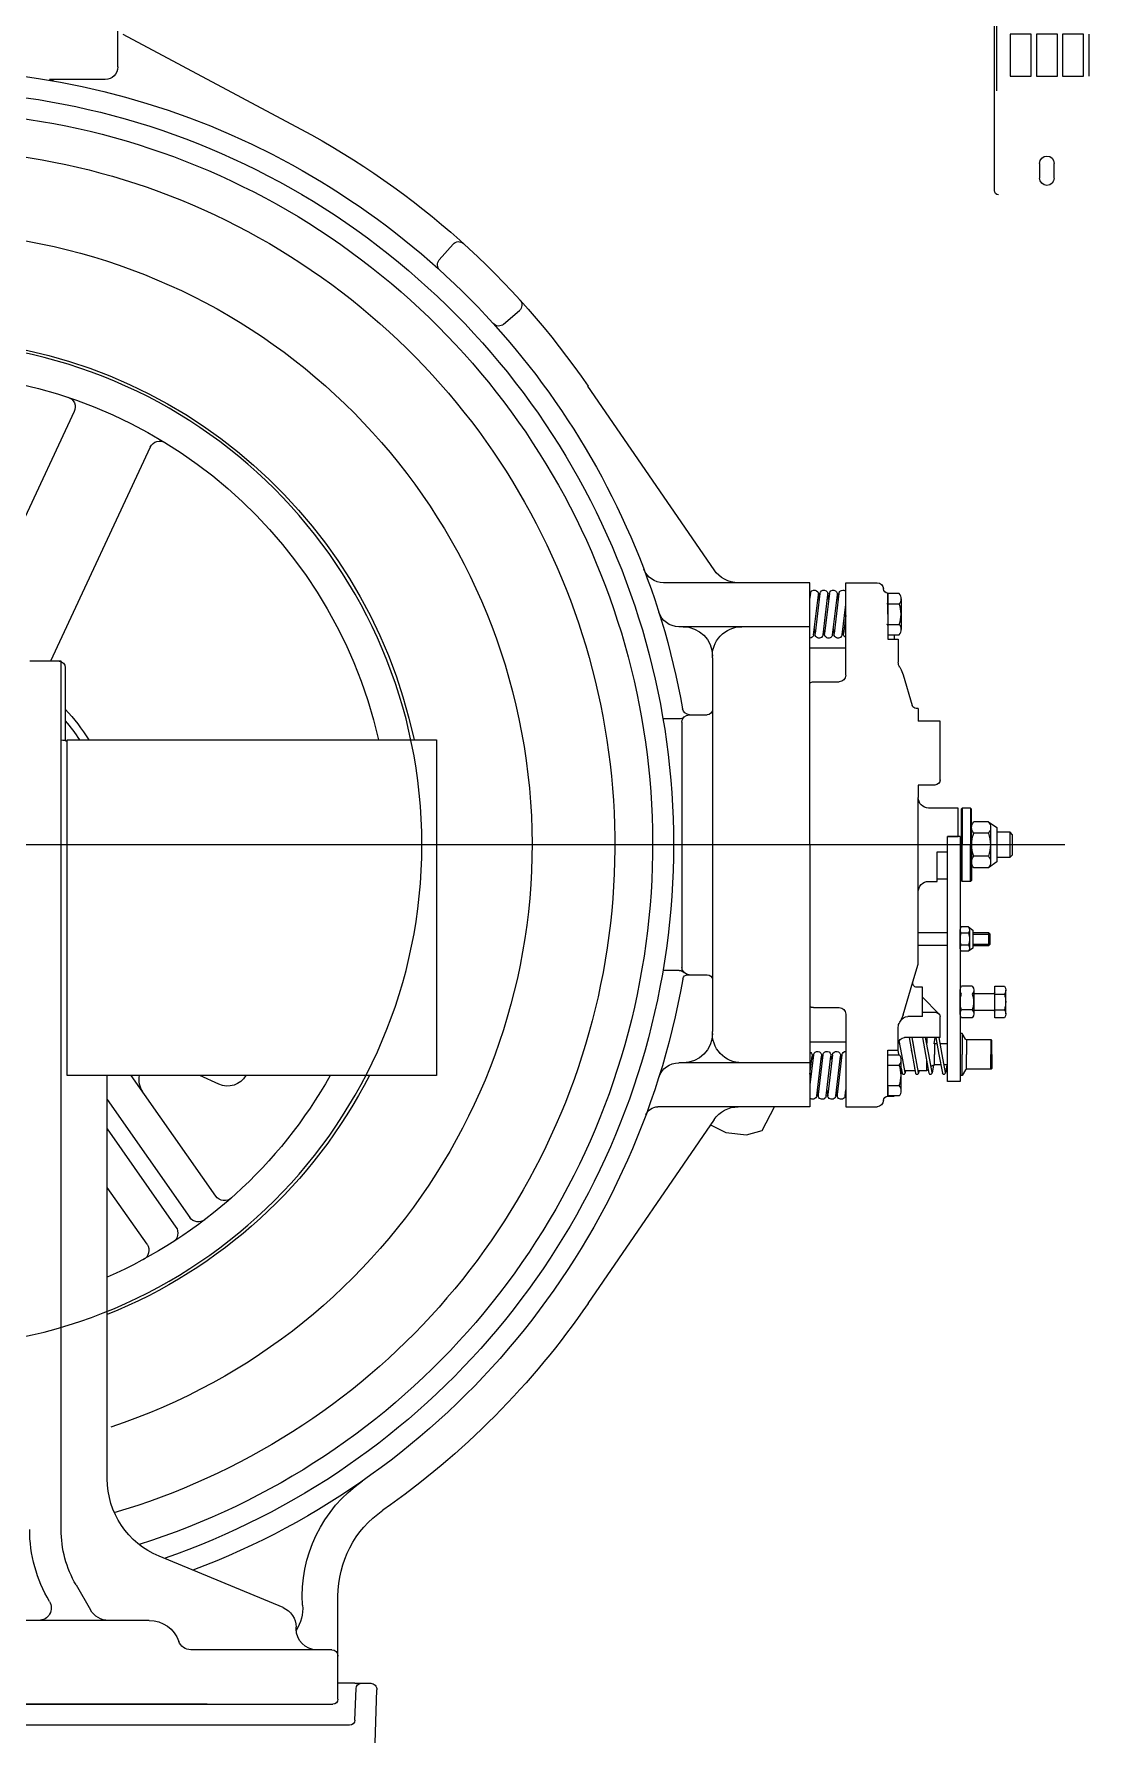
# Model space of a CAD drawing. Extents: x -678900 to 2378000, y 0 to 1840591.
# Drawn here: x -148453 to -147950, y 694482 to 695297 of the extents above; entities that cross this region are included whole.
import ezdxf

# ---------------------------------------------------------------- set-up
doc = ezdxf.new("R2010")
doc.units = 0
doc.header["$LTSCALE"] = 1000
doc.header["$MEASUREMENT"] = 0
doc.linetypes.add('DASH', pattern=[0.35, 0.25, -0.1])
for name, color, linetype in [('AE-ELEV-4', 251, 'CONTINUOUS'), ('AE-HDWR-COVR', 8, 'CONTINUOUS'), ('C-XREF-INT', 7, 'CONTINUOUS')]:
    doc.layers.add(name, color=color, linetype=linetype)

# ---------------------------------------------------------------- blocks, each defined once
blk = doc.blocks.new('冲顶')
at = {"layer": 'AE-ELEV-4', "linetype": 'Continuous'}
for p, q in [((1333336.42, 857951.89), (1333336.42, 858497.89)), ((1333335.42, 858447.46), (1333335.42, 857999.46)), ((1333291.42, 858026.46), (1333291.42, 858006.46)), ((1333293.92, 858026.46), (1333303.92, 858026.46)), ((1333293.92, 858006.46), (1333293.92, 858026.46)), ((1333303.92, 858026.46), (1333303.92, 858006.46)), ((1333306.42, 858026.46), (1333316.42, 858026.46)), ((1333306.42, 858006.46), (1333306.42, 858026.46)), ((1333316.42, 858026.46), (1333316.42, 858006.46)), ((1333318.92, 858026.46), (1333328.92, 858026.46)), ((1333318.92, 858006.46), (1333318.92, 858026.46)), ((1333328.92, 858026.46), (1333328.92, 858006.46)), ((1333303.92, 858006.46), (1333293.92, 858006.46)), ((1333316.42, 858006.46), (1333306.42, 858006.46)), ((1333328.92, 858006.46), (1333318.92, 858006.46)), ((1333307.92, 857957.89), (1333307.92, 857964.89)), ((1333314.92, 857964.89), (1333314.92, 857957.89))]:
    blk.add_line(p, q, dxfattribs=at)
at = {"layer": 'AE-ELEV-4', "ltscale": 0.25}
for p, q in [((1333754.42, 858010.89), (1333754.42, 858027.89)), ((1333752, 858026.6), (1333667.1, 857981.25)), ((1333760.42, 858004.89), (1333786.92, 858004.89)), ((1333786.92, 858004.89), (1333786.74, 858004.8)), ((1333601.13, 857918.84), (1333594.57, 857926.38)), ((1333570.48, 857888.18), (1333562.93, 857894.74)), ((1333470.1, 857770.98), (1333530.21, 857858.68)), ((1333775.16, 857846.5), (1333800.79, 857791.5)), ((1333738.9, 857829.59), (1333786.56, 857727.39)), ((1333381.8, 857759.7), (1333387.28, 857759.7)), ((1333387.28, 857759.89), (1333384.28, 857759.84)), ((1333384.28, 857759.84), (1333384.28, 857759.7)), ((1333387.28, 857755.39), (1333387.28, 857759.89)), ((1333387.28, 857759.7), (1333387.28, 857740.07)), ((1333407.33, 857764.89), (1333392.33, 857764.89)), ((1333407.33, 857755.39), (1333407.33, 857764.89)), ((1333410.62, 857759.7), (1333412.88, 857740.7)), ((1333410.96, 857756.8), (1333411.31, 857759.7)), ((1333413.57, 857740.08), (1333411.31, 857759.08)), ((1333413.57, 857740.08), (1333411.31, 857759.08)), ((1333415.14, 857759.7), (1333417.4, 857740.7)), ((1333415.49, 857756.8), (1333415.83, 857759.7)), ((1333418.09, 857740.08), (1333415.83, 857759.08)), ((1333418.09, 857740.08), (1333415.83, 857759.08)), ((1333419.67, 857759.7), (1333421.93, 857740.7)), ((1333420.01, 857756.8), (1333420.36, 857759.7)), ((1333422.62, 857740.08), (1333420.36, 857759.08)), ((1333424.19, 857759.7), (1333424.53, 857756.8)), ((1333424.42, 857764.89), (1333458.55, 857764.89)), ((1333424.42, 857639.89), (1333424.42, 857764.89)), ((1333458.55, 857764.89), (1333494.21, 857764.89)), ((1333380.88, 857757.25), (1333380.88, 857742.53)), ((1333387.28, 857754.8), (1333381.8, 857754.8)), ((1333387.28, 857749.89), (1333387.28, 857755.39)), ((1333407.33, 857744.39), (1333407.33, 857755.39)), ((1333409.05, 857740.08), (1333407.33, 857754.47)), ((1333409.05, 857740.08), (1333407.33, 857754.47)), ((1333387.28, 857744.98), (1333381.8, 857744.98)), ((1333387.28, 857749.89), (1333387.28, 857744.39)), ((1333387.28, 857744.39), (1333387.28, 857737.89)), ((1333407.33, 857749.29), (1333408.36, 857740.7)), ((1333407.33, 857733.89), (1333407.33, 857744.39)), ((1333407.33, 857720.7), (1333407.33, 857744.39)), ((1333408.36, 857740.08), (1333408.7, 857742.98)), ((1333412.88, 857740.08), (1333413.23, 857742.98)), ((1333417.4, 857740.08), (1333417.75, 857742.98)), ((1333421.93, 857740.08), (1333422.27, 857742.98)), ((1333424.42, 857743.89), (1333486.93, 857743.89)), ((1333387.28, 857740.07), (1333381.8, 857740.07)), ((1333382.28, 857737.89), (1333382.28, 857726.9)), ((1333387.28, 857737.89), (1333382.28, 857737.89)), ((1333384.28, 857740.07), (1333384.28, 857737.84)), ((1333424.42, 857733.89), (1333407.33, 857733.89)), ((1333470.88, 857728.97), (1333470.88, 857550.81)), ((1333781.42, 857685.89), (1333781.42, 857727.39)), ((1333781.42, 857727.39), (1333796.42, 857727.39)), ((1333380.01, 857720.99), (1333375.61, 857706.32)), ((1333381.55, 857724.6), (1333381.26, 857723.99)), ((1333422.68, 857717.6), (1333410.43, 857717.6)), ((1333779.42, 857724.39), (1333779.42, 857689.55)), ((1333779.42, 857709.89), (1333779.42, 857689.55)), ((1333779.42, 857709.89), (1333779.42, 857689.55)), ((1333372.78, 857704.89), (1333373.7, 857704.89)), ((1333372.78, 857704.89), (1333372.78, 857699.26)), ((1333372.78, 857702.14), (1333372.78, 857698.77)), ((1333481.92, 857701.89), (1333473.38, 857701.89)), ((1333362.28, 857698.77), (1333372.78, 857698.77)), ((1333362.28, 857670.19), (1333362.28, 857698.77)), ((1333485.42, 857698.39), (1333485.42, 857579.6)), ((1333486.82, 857699.89), (1333494.46, 857699.89)), ((1333602.42, 857689.89), (1333602.42, 857529.89)), ((1333604.42, 857689.89), (1333602.42, 857689.89)), ((1333778.56, 857689.89), (1333604.42, 857689.89)), ((1333778.56, 857529.89), (1333778.56, 857689.89)), ((1333781.42, 857313.29), (1333781.42, 857685.89)), ((1333364.78, 857668.35), (1333372.78, 857668.35)), ((1333372.78, 857668.35), (1333372.78, 857662.39)), ((1333372.78, 857600.89), (1333372.78, 857662.39)), ((1333347.28, 857656.89), (1333347.78, 857657.39)), ((1333347.28, 857646.39), (1333347.28, 857656.89)), ((1333347.78, 857657.39), (1333351.78, 857657.39)), ((1333347.78, 857657.39), (1333347.78, 857639.89)), ((1333351.78, 857657.39), (1333351.78, 857639.89)), ((1333351.78, 857657.39), (1333352.28, 857656.89)), ((1333352.28, 857656.89), (1333352.28, 857646.39)), ((1333353.78, 857657.39), (1333367.78, 857657.39)), ((1333353.78, 857646.39), (1333353.78, 857657.39)), ((1333327.78, 857644.69), (1333328.98, 857645.89)), ((1333327.78, 857635.09), (1333327.78, 857644.69)), ((1333328.98, 857645.89), (1333335.28, 857645.89)), ((1333328.98, 857633.89), (1333328.98, 857645.89)), ((1333339.31, 857650.86), (1333335.28, 857648.12)), ((1333335.28, 857648.12), (1333335.28, 857631.66)), ((1333338.28, 857648.12), (1333338.28, 857631.66)), ((1333339.31, 857650.86), (1333346.26, 857650.86)), ((1333339.31, 857645.37), (1333346.26, 857645.37)), ((1333347.28, 857631.66), (1333347.28, 857648.12)), ((1333347.28, 857639.89), (1333347.28, 857646.39)), ((1333352.28, 857646.39), (1333352.28, 857639.89)), ((1333353.78, 857643.8), (1333353.78, 857646.39)), ((1333302.78, 857639.89), (1334396.06, 857639.89)), ((1333347.28, 857639.89), (1333347.28, 857633.39)), ((1333347.78, 857622.39), (1333347.78, 857639.89)), ((1333351.78, 857622.39), (1333351.78, 857639.89)), ((1333352.28, 857633.39), (1333352.28, 857639.89)), ((1333352.78, 857643.8), (1333352.78, 857631.79)), ((1333352.78, 857643.8), (1333358.78, 857643.8)), ((1333358.78, 857643.8), (1333353.78, 857643.8)), ((1333358.78, 857639.89), (1333358.78, 857643.8)), ((1333358.78, 857631.79), (1333358.78, 857643.8)), ((1333358.78, 857638.39), (1333358.78, 857639.89)), ((1333358.78, 857633.39), (1333358.78, 857638.39)), ((1333363.78, 857636.56), (1333358.78, 857636.56)), ((1333363.78, 857623.61), (1333363.78, 857636.56)), ((1333424.42, 857639.89), (1333424.42, 857545.89)), ((1333328.98, 857633.89), (1333327.78, 857635.09)), ((1333335.28, 857633.89), (1333328.98, 857633.89)), ((1333335.28, 857631.66), (1333339.31, 857628.92)), ((1333339.31, 857634.41), (1333346.26, 857634.41)), ((1333339.31, 857628.92), (1333346.26, 857628.92)), ((1333347.28, 857633.39), (1333347.28, 857622.89)), ((1333352.28, 857622.89), (1333352.28, 857633.39)), ((1333352.78, 857631.79), (1333352.78, 857598.89)), ((1333358.78, 857623.61), (1333358.78, 857633.39)), ((1333358.78, 857613.8), (1333358.78, 857631.79)), ((1333347.28, 857622.89), (1333347.78, 857622.39)), ((1333347.78, 857622.39), (1333351.78, 857622.39)), ((1333351.78, 857622.39), (1333352.28, 857622.89)), ((1333363.78, 857623.61), (1333358.78, 857623.61)), ((1333363.78, 857622.39), (1333363.78, 857623.61)), ((1333367.78, 857622.39), (1333363.78, 857622.39)), ((1333358.78, 857602.89), (1333358.78, 857613.8)), ((1333338.52, 857597.29), (1333339.12, 857597.89)), ((1333338.52, 857592.49), (1333338.52, 857597.29)), ((1333346.78, 857597.29), (1333338.52, 857597.29)), ((1333339.12, 857591.89), (1333339.12, 857597.89)), ((1333339.12, 857597.89), (1333346.78, 857597.89)), ((1333348.82, 857600.66), (1333346.78, 857599.22)), ((1333346.78, 857599.22), (1333346.78, 857590.56)), ((1333348.28, 857599.22), (1333348.28, 857590.56)), ((1333348.82, 857600.66), (1333352.25, 857600.66)), ((1333348.82, 857597.78), (1333352.25, 857597.78)), ((1333352.78, 857590.56), (1333352.78, 857599.22)), ((1333352.78, 857598.89), (1333352.78, 857590.89)), ((1333358.78, 857598.89), (1333358.78, 857602.89)), ((1333358.78, 857590.89), (1333358.78, 857598.89)), ((1333358.78, 857597.89), (1333372.78, 857597.89)), ((1333372.78, 857588.89), (1333372.78, 857600.89)), ((1333339.12, 857591.89), (1333338.52, 857592.49)), ((1333346.78, 857592.49), (1333338.52, 857592.49)), ((1333346.78, 857591.89), (1333339.12, 857591.89)), ((1333346.78, 857590.56), (1333348.82, 857589.12)), ((1333348.82, 857592), (1333352.25, 857592)), ((1333348.82, 857589.12), (1333352.25, 857589.12)), ((1333352.78, 857590.89), (1333352.78, 857586.89)), ((1333358.78, 857591.89), (1333372.78, 857591.89)), ((1333358.78, 857572.4), (1333358.78, 857590.89)), ((1333372.78, 857591.89), (1333372.61, 857591.89)), ((1333372.78, 857582.89), (1333372.78, 857588.89)), ((1333352.78, 857586.89), (1333352.78, 857579.89)), ((1333352.78, 857579.89), (1333352.78, 857572.4)), ((1333375.31, 857574.46), (1333372.78, 857582.89)), ((1333486.82, 857579.89), (1333494.46, 857579.89)), ((1333336.28, 857572.4), (1333331.68, 857572.4)), ((1333336.28, 857557.38), (1333336.28, 857572.4)), ((1333346.98, 857572.4), (1333352.09, 857572.4)), ((1333352.78, 857572.4), (1333352.78, 857565.2)), ((1333358.78, 857565.2), (1333358.78, 857572.4)), ((1333370.78, 857557.89), (1333370.78, 857571.89)), ((1333370.78, 857571.89), (1333373.4, 857571.89)), ((1333380.01, 857558.79), (1333375.31, 857574.46)), ((1333482.55, 857577.89), (1333473.36, 857577.89)), ((1333330.98, 857559.26), (1333330.98, 857570.52)), ((1333336.28, 857568.64), (1333331.68, 857568.64)), ((1333336.28, 857560.89), (1333336.28, 857568.89)), ((1333346.28, 857568.89), (1333336.68, 857568.89)), ((1333346.28, 857570.52), (1333346.28, 857559.26)), ((1333352.78, 857559.26), (1333352.78, 857570.52)), ((1333352.78, 857565.2), (1333352.78, 857559.4)), ((1333358.78, 857556.51), (1333358.78, 857565.2)), ((1333362.87, 857559.3), (1333370.78, 857567.22)), ((1333336.28, 857561.14), (1333331.68, 857561.14)), ((1333331.68, 857557.38), (1333336.28, 857557.38)), ((1333336.68, 857560.89), (1333346.28, 857560.89)), ((1333346.98, 857561.14), (1333352.09, 857561.14)), ((1333346.98, 857557.38), (1333352.09, 857557.38)), ((1333352.78, 857559.4), (1333352.78, 857558.19)), ((1333352.78, 857558.19), (1333352.78, 857550.89)), ((1333358.78, 857554.99), (1333358.78, 857556.51)), ((1333358.78, 857547.89), (1333358.78, 857554.99)), ((1333362.28, 857547.89), (1333362.28, 857557.89)), ((1333364.28, 857559.89), (1333370.78, 857559.89)), ((1333370.78, 857557.89), (1333377.74, 857557.89)), ((1333381.55, 857555.18), (1333381.26, 857555.79)), ((1333407.33, 857559.08), (1333407.33, 857535.39)), ((1333422.68, 857562.18), (1333410.43, 857562.18)), ((1333337.74, 857546.69), (1333337.94, 857546.89)), ((1333337.74, 857544.79), (1333337.74, 857546.69)), ((1333337.94, 857546.89), (1333349.74, 857546.89)), ((1333338.15, 857546.89), (1333338.15, 857539.89)), ((1333349.74, 857546.89), (1333349.74, 857539.89)), ((1333350.25, 857547.19), (1333351.81, 857549.89)), ((1333351.81, 857549.89), (1333352.82, 857549.89)), ((1333351.81, 857549.89), (1333351.81, 857539.89)), ((1333352.78, 857550.89), (1333352.78, 857528.89)), ((1333358.78, 857544.89), (1333358.78, 857547.89)), ((1333361.36, 857539.89), (1333362.83, 857547.89)), ((1333362.28, 857547.89), (1333379.28, 857547.89)), ((1333364.35, 857547.89), (1333362.89, 857539.89)), ((1333364.35, 857547.89), (1333363.73, 857544.47)), ((1333365.17, 857544.89), (1333364.63, 857547.89)), ((1333364.67, 857547.64), (1333364.63, 857547.89)), ((1333367.76, 857539.89), (1333369.23, 857547.89)), ((1333367.76, 857539.89), (1333369.23, 857547.89)), ((1333368.73, 857547.64), (1333368.73, 857545.19)), ((1333370.75, 857547.89), (1333369.29, 857539.89)), ((1333370.75, 857547.89), (1333369.29, 857539.89)), ((1333374.16, 857539.89), (1333375.63, 857547.89)), ((1333374.16, 857539.89), (1333375.38, 857546.55)), ((1333377.15, 857547.89), (1333375.69, 857539.89)), ((1333380.56, 857539.89), (1333381.78, 857546.55)), ((1333382.28, 857541.89), (1333382.28, 857552.88)), ((1333337.74, 857539.89), (1333337.74, 857544.79)), ((1333337.74, 857539.89), (1333337.74, 857534.99)), ((1333337.94, 857532.89), (1333337.94, 857539.89)), ((1333338.15, 857532.89), (1333338.15, 857539.89)), ((1333349.74, 857532.89), (1333349.74, 857539.89)), ((1333351.81, 857529.89), (1333351.81, 857539.89)), ((1333358.78, 857544.89), (1333362.28, 857544.89)), ((1333358.78, 857531.89), (1333358.78, 857544.89)), ((1333359.79, 857531.27), (1333361.36, 857539.89)), ((1333362.89, 857539.89), (1333361.26, 857531.01)), ((1333363.8, 857544.89), (1333365.07, 857544.89)), ((1333365.07, 857544.89), (1333365.07, 857539.89)), ((1333365.07, 857534.89), (1333365.07, 857539.89)), ((1333366.19, 857531.27), (1333367.76, 857539.89)), ((1333366.19, 857531.27), (1333367.76, 857539.89)), ((1333369.29, 857539.89), (1333367.66, 857531.01)), ((1333369.29, 857539.89), (1333367.66, 857531.01)), ((1333372.59, 857531.27), (1333374.16, 857539.89)), ((1333372.59, 857531.27), (1333374.16, 857539.89)), ((1333375.69, 857539.89), (1333374.06, 857531.01)), ((1333375.69, 857539.89), (1333375.66, 857539.7)), ((1333376.06, 857541.89), (1333375.69, 857539.89)), ((1333378.99, 857531.27), (1333380.56, 857539.89)), ((1333387.28, 857539.7), (1333381.8, 857539.7)), ((1333382.09, 857539.89), (1333382.06, 857539.7)), ((1333382.46, 857541.89), (1333382.09, 857539.89)), ((1333387.28, 857541.89), (1333382.28, 857541.89)), ((1333387.28, 857535.39), (1333387.28, 857541.89)), ((1333387.28, 857520.07), (1333387.28, 857539.7)), ((1333407.33, 857545.89), (1333407.33, 857535.39)), ((1333424.42, 857545.89), (1333407.33, 857545.89)), ((1333409.14, 857539.7), (1333411.4, 857520.7)), ((1333409.83, 857539.7), (1333409.49, 857536.8)), ((1333412.09, 857520.08), (1333409.83, 857539.08)), ((1333413.67, 857539.7), (1333415.93, 857520.7)), ((1333413.67, 857539.7), (1333415.93, 857520.7)), ((1333414.36, 857539.7), (1333414.01, 857536.8)), ((1333416.62, 857520.08), (1333414.36, 857539.08)), ((1333418.19, 857539.7), (1333420.45, 857520.7)), ((1333418.19, 857539.7), (1333420.45, 857520.7)), ((1333418.88, 857539.7), (1333418.53, 857536.8)), ((1333421.14, 857520.08), (1333418.88, 857539.08)), ((1333422.71, 857539.7), (1333424.42, 857525.31)), ((1333422.71, 857539.7), (1333424.42, 857525.31)), ((1333423.4, 857539.7), (1333423.06, 857536.8)), ((1333424.42, 857530.49), (1333423.4, 857539.08)), ((1333424.42, 857545.89), (1333424.42, 857534.29)), ((1333337.74, 857535.39), (1333337.74, 857534.99)), ((1333337.74, 857534.99), (1333337.74, 857533.09)), ((1333337.74, 857534.99), (1333337.74, 857533.09)), ((1333337.74, 857533.09), (1333337.94, 857532.89)), ((1333337.74, 857533.09), (1333337.94, 857532.89)), ((1333337.94, 857532.89), (1333349.74, 857532.89)), ((1333350.25, 857532.59), (1333351.81, 857529.89)), ((1333358.78, 857534.89), (1333360.45, 857534.89)), ((1333358.78, 857526.89), (1333358.78, 857531.89)), ((1333359.09, 857534.83), (1333359.79, 857531.01)), ((1333361.98, 857534.89), (1333365.07, 857534.89)), ((1333365.49, 857534.83), (1333366.19, 857531.01)), ((1333365.98, 857532.14), (1333366.19, 857531.01)), ((1333366.68, 857533.95), (1333366.2, 857534.42)), ((1333368.31, 857532.32), (1333367.97, 857532.66)), ((1333368.73, 857532.14), (1333368.73, 857536.85)), ((1333372.75, 857532.14), (1333368.73, 857532.14)), ((1333372.38, 857532.14), (1333372.59, 857531.01)), ((1333372.38, 857532.14), (1333372.59, 857531.01)), ((1333374.48, 857533.3), (1333374.06, 857531.01)), ((1333379.15, 857532.14), (1333374.27, 857532.14)), ((1333378.78, 857532.14), (1333378.99, 857531.01)), ((1333380.88, 857533.3), (1333380.46, 857531.01)), ((1333381.13, 857532.14), (1333380.67, 857532.14)), ((1333380.88, 857522.53), (1333380.88, 857537.25)), ((1333387.28, 857534.8), (1333381.8, 857534.8)), ((1333407.33, 857535.39), (1333407.33, 857524.39)), ((1333424.42, 857535.89), (1333486.92, 857535.89)), ((1333424.42, 857534.29), (1333424.42, 857525.49)), ((1333351.81, 857529.89), (1333352.82, 857529.89)), ((1333352.78, 857528.89), (1333352.78, 857526.89)), ((1333352.78, 857526.89), (1333358.78, 857526.89)), ((1333387.28, 857524.98), (1333381.8, 857524.98)), ((1333387.28, 857524.39), (1333387.28, 857519.89)), ((1333407.57, 857520.08), (1333407.22, 857522.98)), ((1333407.33, 857524.39), (1333407.33, 857514.89)), ((1333411.75, 857522.98), (1333411.4, 857520.08)), ((1333416.27, 857522.98), (1333415.93, 857520.08)), ((1333420.8, 857522.98), (1333420.45, 857520.08)), ((1333424.42, 857525.49), (1333424.42, 857514.89)), ((1333602.42, 857529.89), (1333604.42, 857529.89)), ((1333604.42, 857529.89), (1333778.56, 857529.89)), ((1333706.27, 857525.7), (1333715.26, 857529.89)), ((1333707.69, 857472.23), (1333748.02, 857529.89)), ((1333759.42, 857337.46), (1333759.42, 857529.89)), ((1333767.62, 857530.04), (1333767.52, 857529.89)), ((1333381.8, 857520.07), (1333387.28, 857520.07)), ((1333384.28, 857519.94), (1333384.28, 857520.07)), ((1333387.28, 857519.89), (1333384.28, 857519.94)), ((1333407.33, 857514.89), (1333392.33, 857514.89)), ((1333424.42, 857514.89), (1333458.55, 857514.89)), ((1333424.42, 857514.89), (1333458.55, 857514.89)), ((1333447.19, 857503.64), (1333441.22, 857514.89)), ((1333458.55, 857514.89), (1333496.98, 857514.89)), ((1333759.42, 857518.31), (1333720.11, 857462.08)), ((1333471.79, 857506.33), (1333464.52, 857502.57)), ((1333470.1, 857508.8), (1333530.21, 857421.1)), ((1333454.6, 857501.55), (1333447.19, 857503.64)), ((1333464.52, 857502.57), (1333454.6, 857501.55)), ((1333759.42, 857504.35), (1333726.67, 857457.49)), ((1333740.45, 857449.29), (1333759.42, 857476.41)), ((1333675.6, 857275.99), (1333734.74, 857300.51)), ((1333774.32, 857286.79), (1333767.46, 857274.89)), ((1333649.42, 857239.89), (1333649.42, 857281.46)), ((1333739.42, 857269.89), (1333959.42, 857269.89)), ((1333669.42, 857265.89), (1333669.42, 857266.75)), ((1333652.42, 857255.89), (1333719.63, 857255.89)), ((1333649.42, 857232.39), (1333649.42, 857252.18)), ((1333631.72, 857211.5), (1333630.83, 857236.79)), ((1333641.42, 857239.89), (1333633.83, 857239.89)), ((1333641.35, 857222.3), (1333640.82, 857237.48)), ((1333641.42, 857239.89), (1333649.42, 857239.89)), ((1333849.42, 857229.89), (1333651.92, 857229.89)), ((1333711.77, 857229.89), (1333987.08, 857229.89)), ((1333643.85, 857219.89), (1333849.42, 857219.89))]:
    blk.add_line(p, q, dxfattribs=at)
at = {"layer": 'AE-ELEV-4'}
blk.add_circle((1333849.42, 857639.89), 240, dxfattribs=at)
at = {"layer": 'AE-ELEV-4', "ltscale": 0.25}
for centre, radius, start, end in [((1333849.42, 857639.89), 370, 64.30657, 169.90042), ((1333760.42, 858010.89), 6, 180, 270), ((1333784.06, 858010.16), 6, 280.01178, 296.56505), ((1333849.42, 857639.89), 360, 64.07155, 188.88621), ((1333849.42, 857639.89), 350, 63.50815, 188.72688), ((1333849.42, 857639.89), 387, 118.10657, 145.57383), ((1333849.42, 857639.89), 332, 61.2038, 253.70043), ((1333849.42, 857639.89), 292.5, 287.92021, 251.73103), ((1333591.93, 857924.09), 3.5, 41.00649, 132.17776), ((1333598.49, 857916.54), 3.5, 312.20912, 41.00649), ((1333565.23, 857897.38), 3.5, 137.82224, 228.99351), ((1333572.77, 857890.82), 3.5, 228.99351, 317.79088), ((1333849.42, 857639.89), 241.5, 11.94891, 168.05109), ((1333849.42, 857639.89), 225.01, 12.83922, 167.16078), ((1333779.69, 857848.61), 5, 107.01644, 205), ((1333734.37, 857827.48), 5, 25, 122.98356), ((1333458.55, 857778.89), 14, 270, 325.57383), ((1333494.21, 857774.89), 10, 270, 339.19043), ((1333387.33, 857761.89), 2, 270, 0), ((1333392.33, 857761.89), 3, 90, 180), ((1333408.7, 857759.39), 1.94, 9.1436, 134.7762), ((1333413.23, 857759.39), 1.94, 9.1436, 189.1436), ((1333417.75, 857759.39), 1.94, 9.1436, 189.1436), ((1333422.27, 857759.39), 1.94, 9.1436, 189.1436), ((1333486.93, 857753.89), 10, 270, 342.5424), ((1333456.91, 857729.89), 14, 356.24423, 90), ((1333484.91, 857729.89), 14, 90, 180), ((1333406.44, 857740.39), 1.94, 297.43229, 9.1436), ((1333410.96, 857740.39), 1.94, 189.1436, 9.1436), ((1333415.49, 857740.39), 1.94, 189.1436, 9.1436), ((1333420.01, 857740.39), 1.94, 189.1436, 9.1436), ((1333424.53, 857740.39), 1.94, 189.1436, 270), ((1333378.28, 857726.9), 4, 324.81067, 0), ((1333782.42, 857724.39), 3, 90, 180), ((1333395.34, 857716.39), 16, 151.64065, 163.30076), ((1333410.43, 857720.7), 3.1, 180, 270), ((1333422.68, 857714.5), 3.1, 55.85492, 90), ((1333373.7, 857706.89), 2, 270, 343.30076), ((1333473.38, 857704.39), 2.5, 180, 270), ((1333481.71, 857705.39), 3.5, 271.73893, 349.90042), ((1333481.92, 857698.39), 3.5, 0, 90), ((1333849.42, 857639.89), 95.31, 137.26169, 148.35767), ((1333486.82, 857703.39), 3.5, 225.58469, 270), ((1333849.42, 857639.89), 91.63, 139.81295, 146.92935), ((1333781.42, 857683.89), 6, 90, 118.52225), ((1333364.78, 857670.85), 2.5, 180, 270), ((1333367.78, 857662.39), 5, 270, 0), ((1333342.47, 857648.12), 4.19, 139.11761, 220.88239), ((1333354.74, 857639.89), 16.38, 160.43422, 199.56578), ((1333343.09, 857648.12), 4.19, 319.11761, 40.88239), ((1333330.83, 857639.89), 16.38, 340.43422, 19.56578), ((1333342.47, 857631.66), 4.19, 139.11761, 220.88239), ((1333343.09, 857631.66), 4.19, 319.11761, 40.88239), ((1333367.78, 857617.39), 5, 0, 90), ((1333350.49, 857599.22), 2.21, 139.11761, 220.88239), ((1333356.95, 857594.89), 8.62, 160.43422, 199.56578), ((1333350.58, 857599.22), 2.21, 319.11761, 40.88239), ((1333344.12, 857594.89), 8.62, 340.43422, 19.56578), ((1333350.49, 857590.56), 2.21, 139.11761, 220.88239), ((1333350.58, 857590.56), 2.21, 319.11761, 40.88239), ((1333481.92, 857581.39), 3.5, 270, 0), ((1333486.82, 857576.39), 3.5, 90, 134.41531), ((1333849.42, 857639.89), 360, 188.88621, 251.00917), ((1333849.42, 857639.89), 350, 188.72688, 252.50804), ((1333333.84, 857570.52), 2.87, 139.11761, 220.88239), ((1333349.15, 857570.52), 2.87, 139.11761, 220.88239), ((1333349.92, 857570.52), 2.87, 319.11761, 40.88239), ((1333373.4, 857573.89), 2, 270, 16.69924), ((1333473.36, 857575.39), 2.5, 90, 180), ((1333482.55, 857575.39), 2.5, 9.97127, 90), ((1333849.42, 857639.89), 370, 189.97127, 249.28839), ((1333342.24, 857564.89), 11.21, 160.43422, 199.56578), ((1333336.68, 857569.29), 0.4, 180, 270), ((1333357.54, 857564.89), 11.21, 160.43422, 199.56578), ((1333341.53, 857564.89), 11.21, 340.43422, 19.56578), ((1333422.68, 857565.28), 3.1, 270, 304.14508), ((1333333.84, 857559.26), 2.87, 139.11761, 220.88239), ((1333336.68, 857560.49), 0.4, 90, 180), ((1333349.15, 857559.26), 2.87, 139.11761, 220.88239), ((1333349.92, 857559.26), 2.87, 319.11761, 40.88239), ((1333364.28, 857557.89), 2, 90, 180), ((1333377.74, 857553.89), 4, 28.35935, 90), ((1333395.34, 857563.39), 16, 196.69924, 208.35935), ((1333378.28, 857552.88), 4, 0, 35.18933), ((1333410.43, 857559.08), 3.1, 90, 180), ((1333349.74, 857547.49), 0.6, 270, 330), ((1333379.28, 857544.89), 3, 0, 90), ((1333456.91, 857549.89), 14, 270, 3.75577), ((1333484.91, 857549.89), 14, 180, 270), ((1333407.22, 857539.39), 1.94, 9.1436, 90), ((1333411.75, 857539.39), 1.94, 9.1436, 189.1436), ((1333416.27, 857539.39), 1.94, 9.1436, 189.1436), ((1333420.8, 857539.39), 1.94, 9.1436, 189.1436), ((1333425.32, 857539.39), 1.94, 117.43229, 189.1436), ((1333349.74, 857532.29), 0.6, 30, 90), ((1333365.07, 857533.29), 1.6, 45, 90), ((1333368.73, 857532.74), 0.6, 225, 270), ((1333486.92, 857525.89), 10, 17.4576, 90), ((1333849.42, 857639.89), 241.5, 207.09624, 248.11957), ((1333849.42, 857639.89), 225.01, 209.26667, 246.42253), ((1333702.05, 857534.76), 10, 209.16043, 295), ((1333734.25, 857527.7), 10, 325, 12.63394), ((1333387.33, 857517.89), 2, 0, 90), ((1333392.33, 857517.89), 3, 180, 270), ((1333409.49, 857520.39), 1.94, 189.1436, 9.1436), ((1333414.01, 857520.39), 1.94, 189.1436, 9.1436), ((1333418.53, 857520.39), 1.94, 189.1436, 9.1436), ((1333423.06, 857520.39), 1.94, 189.1436, 314.7762), ((1333458.55, 857500.89), 14, 34.42617, 90), ((1333496.98, 857508.89), 6, 20.38974, 90), ((1333703.59, 857475.1), 5, 227.01644, 325), ((1333716.02, 857464.95), 5, 232.13402, 325), ((1333730.76, 857454.63), 5, 145, 237.86598), ((1333744.55, 857446.42), 5, 145, 242.98356), ((1333849.42, 857639.89), 387, 214.42617, 235.10444), ((1333599.42, 857281.46), 67, 356.32642, 55.10444), ((1333719.42, 857337.46), 40, 292.51862, 0), ((1333599.42, 857281.46), 50, 0, 55.10444), ((1333728.42, 857313.29), 53, 330, 0), ((1333729.42, 857313.29), 67, 329.18325, 0), ((1333792.12, 857275.89), 6, 149.18325, 270), ((1333686.25, 857275.89), 20, 176.32642, 212.5891), ((1333679.42, 857266.75), 10, 112.51862, 180), ((1333739.42, 857254.89), 15, 89.99979, 160.52878), ((1333758.79, 857279.89), 10, 270, 330), ((1333659.42, 857265.89), 10, 270, 0), ((1333652.42, 857252.89), 3, 90, 180), ((1333719.63, 857261.89), 6, 270, 340.52878), ((1333633.83, 857236.89), 3, 90, 182), ((1333638.32, 857237.39), 2.5, 2, 90), ((1333651.92, 857232.39), 2.5, 180, 270), ((1333643.85, 857222.39), 2.5, 182, 270)]:
    blk.add_arc(centre, radius, start, end, dxfattribs=at)
at = {"layer": 'AE-ELEV-4', "linetype": 'Continuous'}
for centre, radius, start, end in [((1333311.42, 857964.89), 3.5, 90, 180), ((1333311.42, 857964.89), 3.5, 0, 90), ((1333311.42, 857957.89), 3.5, 180, 270), ((1333311.42, 857957.89), 3.5, 270, 0), ((1333334.42, 857951.89), 2, 270, 0)]:
    blk.add_arc(centre, radius, start, end, dxfattribs=at)
at = {"layer": 'AE-ELEV-4', "ltscale": 0.25, "extrusion": (0, 0, -1)}
for centre, major_axis, start_param, end_param in [((1333384.63, 857757.25), (-2.65, 2.65), 4.784255, 6.211319), ((1333395.61, 857749.89), (-10.36, 10.36), 5.1563, 5.839274), ((1333387.68, 857755.29), (0.283, 0.283), 2.356194, 3.926991), ((1333384.63, 857742.53), (-2.65, 2.65), 4.784255, 6.211319), ((1333387.68, 857744.49), (-0.283, 0.283), 5.497787, 7.068583), ((1333384.63, 857537.25), (-2.65, 2.65), 4.784255, 6.211319), ((1333360.53, 857531.14), (-0.53, 0.53), 2.356194, 5.497787), ((1333366.93, 857531.14), (-0.53, 0.53), 2.356194, 5.497787), ((1333366.93, 857531.14), (-0.53, 0.53), 2.356194, 5.497787), ((1333373.33, 857531.14), (-0.53, 0.53), 2.356194, 5.497787), ((1333373.33, 857531.14), (-0.53, 0.53), 2.356194, 5.497787), ((1333379.73, 857531.14), (-0.53, 0.53), 2.356194, 5.497787), ((1333395.61, 857529.89), (10.36, 10.36), 3.585503, 4.268478), ((1333384.63, 857522.53), (-2.65, 2.65), 4.784255, 6.211319)]:
    blk.add_ellipse(centre, major_axis=major_axis, ratio=1, start_param=start_param, end_param=end_param, dxfattribs=at)
blk = doc.blocks.new('电梯标高')
at = {"layer": 'AE-HDWR-COVR', "linetype": 'DASH', "xscale": -1}
blk.add_blockref('冲顶', (1338393.44, -843409.89), dxfattribs=at)

msp = doc.modelspace()

# ---------------------------------------------------------------- block references
at = {"layer": 'C-XREF-INT'}
msp.add_blockref('电梯标高', (-153052.49, 680680.78), dxfattribs=at)

doc.saveas('drawing.dxf')
